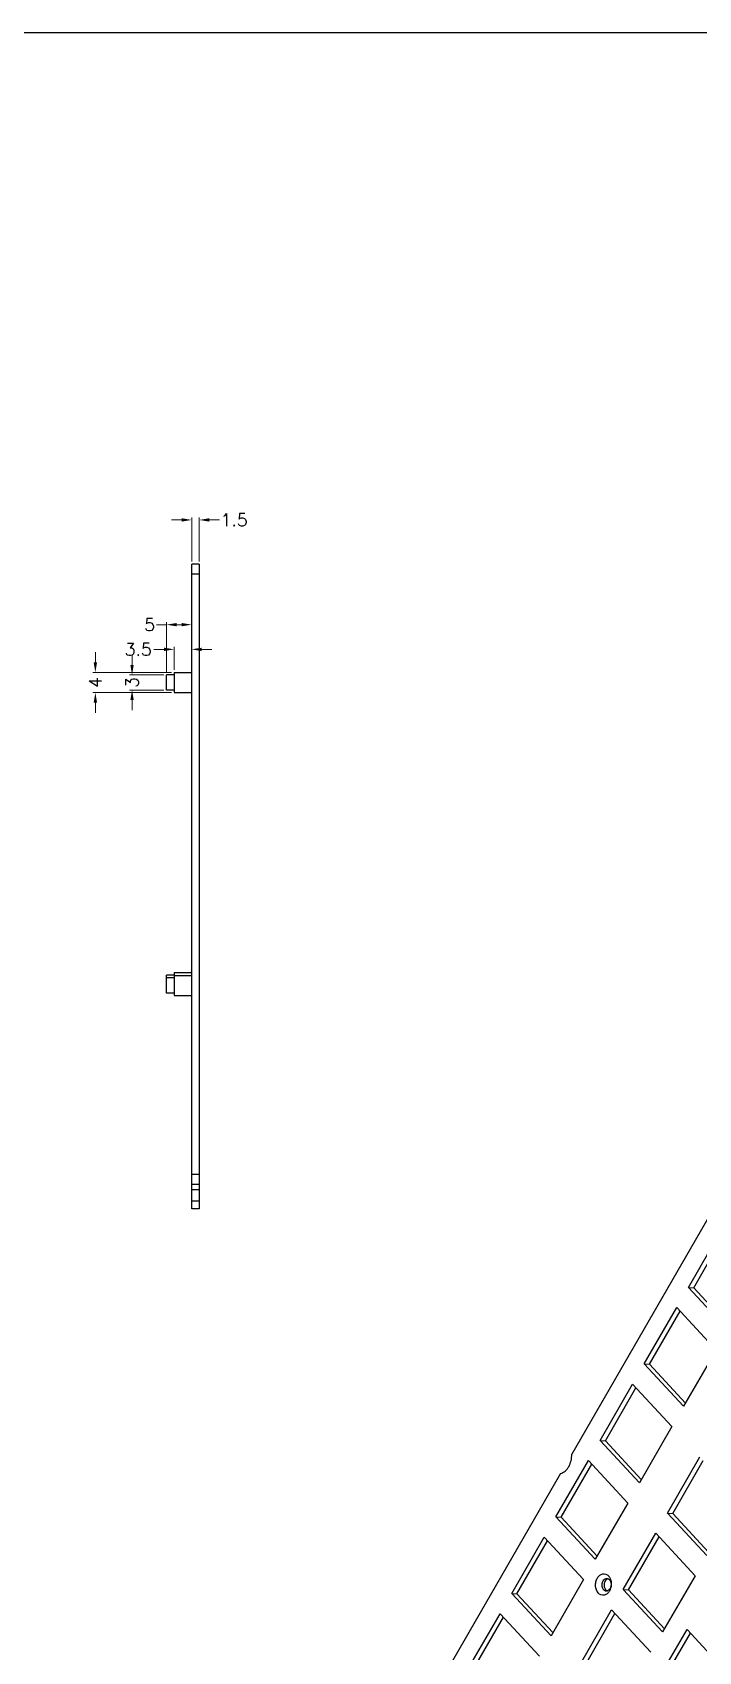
# Model space of a CAD drawing. Header units: millimetres. Extents: x -1930 to -997, y 85 to 636.
# Drawn here: x -1394.2 to -1261.9, y 314 to 635.6 of the extents above; entities that cross this region are included whole.
import ezdxf

# ---------------------------------------------------------------- set-up
doc = ezdxf.new("R2010")
doc.units = ezdxf.units.MM
doc.header["$LTSCALE"] = 30.734
doc.header["$PDMODE"] = 3
doc.header["$PDSIZE"] = 8
doc.layers.get('0').update_dxf_attribs({"linetype": 'CONTINUOUS'})
doc.layers.get('Defpoints').update_dxf_attribs({"linetype": 'CONTINUOUS'})
doc.layers.add('dim', color=82, linetype='CONTINUOUS', lineweight=9)
doc.styles.add('ROMANC', font='romanc.shx', dxfattribs={"bigfont": 'gbcbig.shx'})
doc.dimstyles.new('YanXiu', dxfattribs={"dimtxt": 2.5, "dimasz": 2.2, "dimexe": 0.66, "dimexo": 0.66, "dimgap": 0.66, "dimtad": 0, "dimdsep": 46, "dimtxsty": 'ROMANC', "dimcen": 0, "dimclrd": 256, "dimclre": 131, "dimclrt": 42, "dimazin": 2, "dimtfac": 1, "dimtofl": 0, "dimtmove": 0, "dimatfit": 3, "dimfxl": 1, "dimlwd": 5, "dimlwe": 5, "dimarcsym": 0})

# ---------------------------------------------------------------- blocks, each defined once
blk = doc.blocks.new('*D4')
at = {"layer": 'Defpoints', "color": 0}
for p in [(-1361.06, 538.74), (-1362.56, 529.96), (-1361.06, 529.96)]:
    blk.add_point(p, dxfattribs=at)
at = {"layer": 'dim', "lineweight": 5}
for p, q in [((-1364.56, 538.74), (-1366.56, 538.74)), ((-1359.06, 538.74), (-1357.06, 538.74))]:
    blk.add_line(p, q, dxfattribs=at)
at = {"layer": 'dim', "color": 131, "lineweight": 5}
for p, q in [((-1362.56, 530.46), (-1362.56, 539.24)), ((-1361.06, 530.46), (-1361.06, 539.24))]:
    blk.add_line(p, q, dxfattribs=at)
at = {"layer": 'dim'}
for points in [[(-1364.56, 539.08), (-1364.56, 538.41), (-1362.56, 538.74)], [(-1359.06, 539.08), (-1359.06, 538.41), (-1361.06, 538.74)]]:
    blk.add_solid(points, dxfattribs=at)
at = {"layer": 'dim', "color": 42, "insert": (-1354.12, 538.74), "char_height": 2.5, "attachment_point": 5, "style": 'ROMANC'}
blk.add_mtext('1.5', dxfattribs=at)
blk = doc.blocks.new('*D5')
at = {"layer": 'Defpoints', "color": 0}
for p in [(-1366.06, 513.04), (-1366.06, 508.46), (-1362.56, 508.46)]:
    blk.add_point(p, dxfattribs=at)
at = {"layer": 'dim', "lineweight": 5}
for p, q in [((-1368.06, 513.04), (-1370.06, 513.04)), ((-1360.56, 513.04), (-1358.56, 513.04))]:
    blk.add_line(p, q, dxfattribs=at)
at = {"layer": 'dim', "color": 131, "lineweight": 5}
for p, q in [((-1366.06, 508.96), (-1366.06, 513.53)), ((-1362.56, 508.96), (-1362.56, 513.53))]:
    blk.add_line(p, q, dxfattribs=at)
at = {"layer": 'dim'}
for points in [[(-1368.06, 513.37), (-1368.06, 512.7), (-1366.06, 513.04)], [(-1360.56, 513.37), (-1360.56, 512.7), (-1362.56, 513.04)]]:
    blk.add_solid(points, dxfattribs=at)
at = {"layer": 'dim', "color": 42, "insert": (-1373.18, 513.04), "char_height": 2.5, "attachment_point": 5, "style": 'ROMANC'}
blk.add_mtext('3.5', dxfattribs=at)
blk = doc.blocks.new('*D6')
at = {"layer": 'Defpoints', "color": 0}
for p in [(-1367.56, 517.94), (-1362.56, 508.46), (-1367.56, 507.96)]:
    blk.add_point(p, dxfattribs=at)
at = {"layer": 'dim', "lineweight": 5}
for p, q in [((-1367.56, 517.94), (-1369.56, 517.94)), ((-1364.56, 517.94), (-1365.56, 517.94))]:
    blk.add_line(p, q, dxfattribs=at)
at = {"layer": 'dim', "color": 131, "lineweight": 5}
for p, q in [((-1367.56, 508.46), (-1367.56, 518.44)), ((-1362.56, 508.96), (-1362.56, 518.44))]:
    blk.add_line(p, q, dxfattribs=at)
at = {"layer": 'dim'}
for points in [[(-1365.56, 518.27), (-1365.56, 517.61), (-1367.56, 517.94)], [(-1364.56, 518.27), (-1364.56, 517.61), (-1362.56, 517.94)]]:
    blk.add_solid(points, dxfattribs=at)
at = {"layer": 'dim', "color": 42, "insert": (-1370.9, 517.94), "char_height": 2.5, "attachment_point": 5, "style": 'ROMANC'}
blk.add_mtext('5', dxfattribs=at)
blk = doc.blocks.new('*D7')
at = {"layer": 'Defpoints', "color": 0}
for p in [(-1381.69, 508.46), (-1366.06, 508.46), (-1366.06, 504.46)]:
    blk.add_point(p, dxfattribs=at)
at = {"layer": 'dim', "lineweight": 5}
for p, q in [((-1381.69, 510.46), (-1381.69, 512.46)), ((-1381.69, 502.46), (-1381.69, 500.46))]:
    blk.add_line(p, q, dxfattribs=at)
at = {"layer": 'dim', "color": 131, "lineweight": 5}
for p, q in [((-1366.56, 508.46), (-1382.19, 508.46)), ((-1366.56, 504.46), (-1382.19, 504.46))]:
    blk.add_line(p, q, dxfattribs=at)
at = {"layer": 'dim'}
for points in [[(-1382.03, 510.46), (-1381.36, 510.46), (-1381.69, 508.46)], [(-1382.03, 502.46), (-1381.36, 502.46), (-1381.69, 504.46)]]:
    blk.add_solid(points, dxfattribs=at)
at = {"layer": 'dim', "color": 42, "insert": (-1381.69, 506.46), "char_height": 2.5, "attachment_point": 5, "rotation": 90, "style": 'ROMANC'}
blk.add_mtext('4', dxfattribs=at)
blk = doc.blocks.new('*D8')
at = {"layer": 'Defpoints', "color": 0}
for p in [(-1374.4, 507.96), (-1367.56, 507.96), (-1367.56, 504.96)]:
    blk.add_point(p, dxfattribs=at)
at = {"layer": 'dim', "lineweight": 5}
for p, q in [((-1374.4, 509.96), (-1374.4, 511.96)), ((-1374.4, 502.96), (-1374.4, 500.96))]:
    blk.add_line(p, q, dxfattribs=at)
at = {"layer": 'dim', "color": 131, "lineweight": 5}
for p, q in [((-1368.06, 507.96), (-1374.9, 507.96)), ((-1368.06, 504.96), (-1374.9, 504.96))]:
    blk.add_line(p, q, dxfattribs=at)
at = {"layer": 'dim'}
for points in [[(-1374.74, 509.96), (-1374.07, 509.96), (-1374.4, 507.96)], [(-1374.74, 502.96), (-1374.07, 502.96), (-1374.4, 504.96)]]:
    blk.add_solid(points, dxfattribs=at)
at = {"layer": 'dim', "color": 42, "insert": (-1374.4, 506.46), "char_height": 2.5, "attachment_point": 5, "rotation": 90, "style": 'ROMANC'}
blk.add_mtext('3', dxfattribs=at)

msp = doc.modelspace()

# ---------------------------------------------------------------- linework, layer by layer
at = {"color": 7, "linetype": 'Continuous'}
for p, q in [((-1362.562, 401.924), (-1362.562, 529.964)), ((-1361.062, 529.964), (-1362.562, 529.964)), ((-1361.062, 527.964), (-1362.562, 527.964)), ((-1361.062, 529.964), (-1361.062, 401.924)), ((-1366.062, 508.464), (-1366.062, 504.464)), ((-1366.062, 508.464), (-1362.562, 508.464)), ((-1367.562, 504.964), (-1367.562, 507.964)), ((-1366.062, 507.964), (-1367.562, 507.964)), ((-1366.062, 504.964), (-1367.562, 504.964)), ((-1366.062, 504.464), (-1362.562, 504.464)), ((-1366.062, 448.339), (-1367.562, 448.339)), ((-1367.562, 444.764), (-1367.562, 448.339)), ((-1366.062, 447.764), (-1367.562, 447.764)), ((-1366.062, 448.839), (-1362.562, 448.839)), ((-1366.062, 448.839), (-1366.062, 444.264)), ((-1366.062, 448.264), (-1362.562, 448.264)), ((-1366.062, 444.764), (-1367.562, 444.764)), ((-1366.062, 444.264), (-1362.562, 444.264)), ((-1234.412, 444.421), (-1287.081, 353.195)), ((-1361.062, 408.764), (-1362.562, 408.764)), ((-1361.062, 406.764), (-1362.562, 406.764)), ((-1362.562, 405.764), (-1361.062, 405.764)), ((-1361.062, 403.424), (-1362.562, 403.424)), ((-1361.062, 401.924), (-1362.562, 401.924)), ((-1263.891, 386.311), (-1257.444, 397.478)), ((-1262.855, 386.241), (-1256.781, 396.762)), ((-1256.089, 377.893), (-1263.891, 386.311)), ((-1263.891, 386.311), (-1262.855, 386.241)), ((-1255.716, 378.539), (-1262.855, 386.241)), ((-1272.665, 371.115), (-1266.217, 382.283)), ((-1271.628, 371.046), (-1265.554, 381.567)), ((-1266.217, 382.283), (-1258.414, 373.865)), ((-1258.414, 373.865), (-1264.862, 362.697)), ((-1264.862, 362.697), (-1272.665, 371.115)), ((-1272.665, 371.115), (-1271.628, 371.046)), ((-1264.489, 363.343), (-1271.628, 371.046)), ((-1281.438, 355.92), (-1274.99, 367.087)), ((-1274.99, 367.087), (-1267.187, 358.669)), ((-1280.401, 355.85), (-1274.327, 366.372)), ((-1267.187, 358.669), (-1273.635, 347.502)), ((-1273.635, 347.502), (-1281.438, 355.92)), ((-1281.438, 355.92), (-1280.401, 355.85)), ((-1273.262, 348.148), (-1280.401, 355.85)), ((-1290.211, 340.725), (-1283.763, 351.892)), ((-1289.175, 340.655), (-1283.1, 351.176)), ((-1283.763, 351.892), (-1275.961, 343.474)), ((-1268.061, 341.489), (-1261.614, 352.656)), ((-1267.025, 341.419), (-1260.95, 351.94)), ((-1289.307, 349.339), (-1341.424, 259.071)), ((-1275.961, 343.474), (-1282.408, 332.306)), ((-1260.258, 333.071), (-1268.061, 341.489)), ((-1268.061, 341.489), (-1267.025, 341.419)), ((-1259.886, 333.716), (-1267.025, 341.419)), ((-1282.408, 332.306), (-1290.211, 340.725)), ((-1290.211, 340.725), (-1289.175, 340.655)), ((-1282.035, 332.952), (-1289.175, 340.655)), ((-1298.984, 325.529), (-1292.536, 336.696)), ((-1297.948, 325.459), (-1291.873, 335.981)), ((-1292.536, 336.696), (-1284.734, 328.278)), ((-1276.834, 326.293), (-1270.387, 337.461)), ((-1275.798, 326.223), (-1269.724, 336.745)), ((-1270.387, 337.461), (-1262.584, 329.042)), ((-1284.734, 328.278), (-1291.181, 317.111)), ((-1262.584, 329.042), (-1269.032, 317.875)), ((-1291.181, 317.111), (-1298.984, 325.529)), ((-1298.984, 325.529), (-1297.948, 325.459)), ((-1290.808, 317.757), (-1297.948, 325.459)), ((-1269.032, 317.875), (-1276.834, 326.293)), ((-1276.834, 326.293), (-1275.798, 326.223)), ((-1268.659, 318.521), (-1275.798, 326.223)), ((-1285.608, 311.098), (-1279.16, 322.265)), ((-1279.16, 322.265), (-1271.357, 313.847)), ((-1307.757, 310.334), (-1301.31, 321.501)), ((-1306.721, 310.264), (-1300.646, 320.785)), ((-1301.31, 321.501), (-1293.507, 313.083)), ((-1284.571, 311.028), (-1278.497, 321.549)), ((-1270.624, 307.205), (-1264.177, 318.372)), ((-1269.588, 307.135), (-1263.513, 317.657)), ((-1264.177, 318.372), (-1256.374, 309.954))]:
    msp.add_line(p, q, dxfattribs=at)
msp.add_lwpolyline([(-1929.913, 635.585), (-997.291, 635.585), (-997.291, 84.868), (-1929.913, 84.868)], close=True)
for centre, radius, start, end in [((-1281.613, 327.511), 2.369, 19.34518, 21.50483), ((-1280.195, 326.672), 0.673, 249.4994, 254.31806), ((-1280.2, 326.653), 0.653, 254.34493, 266.14095), ((-1280.211, 326.709), 0.711, 285.6252, 289.42101), ((-1281.515, 327.111), 2.23, 325.30026, 330.02624)]:
    msp.add_arc(centre, radius, start, end, dxfattribs=at)
for points, knots in [([(-1289.307, 349.339), (-1288.977, 349.42), (-1288.315, 349.782), (-1287.59, 350.701), (-1287.143, 351.883), (-1287.062, 352.755), (-1287.081, 353.195)], [0, 0, 0, 0, 0.2143395, 0.4562139, 0.7227617, 1, 1, 1, 1]), ([(-1281.772, 325.575), (-1282.117, 325.947), (-1282.389, 326.768), (-1282.307, 327.824), (-1282.03, 328.58), (-1281.566, 329.159), (-1280.954, 329.472), (-1280.291, 329.42), (-1279.938, 329.163), (-1279.792, 329.005)], [0, 0, 0, 0, 0.2627513, 0.407557, 0.5469772, 0.6729125, 0.7839529, 0.8884344, 1, 1, 1, 1]), ([(-1280.981, 326.675), (-1281.069, 326.934), (-1281.102, 327.489), (-1280.884, 328.008), (-1280.711, 328.202)], [0, 0, 0, 0, 0.5116141, 1, 1, 1, 1]), ([(-1280.711, 328.202), (-1280.628, 328.296), (-1280.435, 328.452), (-1280.189, 328.503), (-1280.076, 328.495)], [0, 0, 0, 0, 0.5251894, 1, 1, 1, 1]), ([(-1280.297, 328.174), (-1280.324, 328.144), (-1280.431, 328.009), (-1280.509, 327.854), (-1280.553, 327.731)], [0, 0, 0, 0, 0.2391772, 1, 1, 1, 1]), ([(-1279.886, 328.443), (-1279.924, 328.433), (-1280.079, 328.375), (-1280.213, 328.268), (-1280.297, 328.174)], [0, 0, 0, 0, 0.237164, 1, 1, 1, 1]), ([(-1279.792, 329.005), (-1279.752, 328.962), (-1279.595, 328.773), (-1279.477, 328.553), (-1279.408, 328.38)], [0, 0, 0, 0, 0.2380765, 1, 1, 1, 1]), ([(-1279.584, 328.245), (-1279.53, 328.187), (-1279.329, 327.905), (-1279.253, 327.546), (-1279.256, 327.282)], [0, 0, 0, 0, 0.2303945, 1, 1, 1, 1]), ([(-1279.377, 328.296), (-1279.358, 328.24), (-1279.286, 328.01), (-1279.247, 327.77), (-1279.234, 327.588)], [0, 0, 0, 0, 0.2445506, 1, 1, 1, 1]), ([(-1279.682, 325.842), (-1279.809, 325.659), (-1280.105, 325.344), (-1280.691, 325.1), (-1281.305, 325.181), (-1281.634, 325.426), (-1281.772, 325.575)], [0, 0, 0, 0, 0.2734501, 0.5171602, 0.7503839, 1, 1, 1, 1]), ([(-1280.736, 326.251), (-1280.762, 326.279), (-1280.866, 326.407), (-1280.94, 326.557), (-1280.981, 326.675)], [0, 0, 0, 0, 0.2365284, 1, 1, 1, 1]), ([(-1280.43, 326.041), (-1280.458, 326.051), (-1280.572, 326.102), (-1280.672, 326.182), (-1280.736, 326.251)], [0, 0, 0, 0, 0.2418604, 1, 1, 1, 1]), ([(-1280.649, 327.186), (-1280.65, 327.115), (-1280.637, 326.845), (-1280.556, 326.575), (-1280.454, 326.403)], [0, 0, 0, 0, 0.261664, 1, 1, 1, 1]), ([(-1280.321, 326.223), (-1280.3, 326.2), (-1280.213, 326.115), (-1280.107, 326.048), (-1280.024, 326.016)], [0, 0, 0, 0, 0.2601906, 1, 1, 1, 1]), ([(-1279.353, 326.737), (-1279.41, 326.576), (-1279.566, 326.288), (-1279.834, 326.088), (-1279.974, 326.038)], [0, 0, 0, 0, 0.5349824, 1, 1, 1, 1]), ([(-1279.234, 327.588), (-1279.225, 327.448), (-1279.226, 326.901), (-1279.38, 326.35), (-1279.583, 325.997)], [0, 0, 0, 0, 0.256167, 1, 1, 1, 1])]:
    msp.add_open_spline(points, degree=3, knots=knots, dxfattribs=at)
for points in [[(-1280.076, 328.495), (-1280.01, 328.49), (-1279.943, 328.476), (-1279.882, 328.452)], [(-1279.882, 328.452), (-1279.828, 328.431), (-1279.776, 328.403), (-1279.729, 328.37)], [(-1279.729, 328.37), (-1279.676, 328.334), (-1279.628, 328.292), (-1279.584, 328.245)], [(-1280.553, 327.731), (-1280.615, 327.557), (-1280.647, 327.37), (-1280.649, 327.186)], [(-1280.454, 326.403), (-1280.416, 326.339), (-1280.372, 326.278), (-1280.321, 326.223)], [(-1280.019, 326.024), (-1280.092, 326.004), (-1280.169, 325.996), (-1280.244, 326.001)], [(-1279.256, 327.282), (-1279.259, 327.097), (-1279.291, 326.91), (-1279.353, 326.737)]]:
    msp.add_open_spline(points, degree=3, dxfattribs=at)

# ---------------------------------------------------------------- dimensions: what is measured, and where the dimension line sits
at = {"layer": 'dim'}
for base, p1, p2, picture, middle in [((-1361.062, 538.744), (-1362.562, 529.964), (-1361.062, 529.964), '*D4', (-1354.122, 538.744)), ((-1367.562, 517.94), (-1362.562, 508.464), (-1367.562, 507.964), '*D6', (-1370.895, 517.94)), ((-1366.062, 513.035), (-1362.562, 508.464), (-1366.062, 508.464), '*D5', (-1373.181, 513.035))]:
    dim = msp.add_linear_dim(base=base, p1=p1, p2=p2, dimstyle='YanXiu', override={"dimasz": 2, "dimexe": 0.49975, "dimexo": 0.49975, "dimgap": 0.49975}, dxfattribs=at)
    dim.commit()
    dim.dimension.update_dxf_attribs({"geometry": picture, "text_midpoint": middle})
dim = msp.add_linear_dim(base=(-1381.692, 508.464), p1=(-1366.062, 504.464), p2=(-1366.062, 508.464), angle=90, dimstyle='YanXiu', override={"dimasz": 2, "dimexe": 0.49975, "dimexo": 0.49975, "dimgap": 0.49975}, dxfattribs=at)
dim.commit()
dim.dimension.update_dxf_attribs({"geometry": '*D7', "text_midpoint": (-1381.692, 506.464), "dimtype": 160})
dim = msp.add_linear_dim(base=(-1374.404, 507.964), p1=(-1367.562, 504.964), p2=(-1367.562, 507.964), angle=90, dimstyle='YanXiu', override={"dimasz": 2, "dimexe": 0.49975, "dimexo": 0.49975, "dimgap": 0.49975}, dxfattribs=at)
dim.commit()
dim.dimension.update_dxf_attribs({"geometry": '*D8', "text_midpoint": (-1374.404, 506.464)})

doc.saveas('drawing.dxf')
